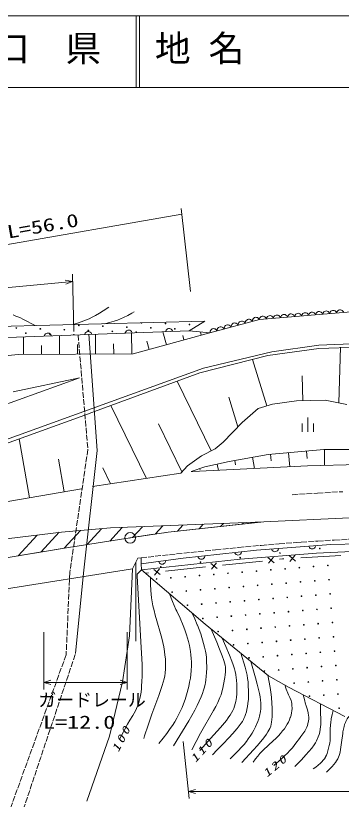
# Model space of a CAD drawing. Units: millimetres, scale not verified. Extents: x -71087 to 568913, y -90349 to 269651.
# Drawn here: x 239838 to 285348, y 160298 to 269651 of the extents above; entities that cross this region are included whole.
import ezdxf
from ezdxf.enums import TextEntityAlignment as Align

# ---------------------------------------------------------------- set-up
doc = ezdxf.new("R2010")
doc.units = ezdxf.units.MM
doc.header["$LTSCALE"] = 1000
doc.linetypes.add('CHAIN', pattern=[18.5, 12, -1.5, 3.5, -1.5])
doc.linetypes.add('USER1', pattern=[1, 0.8, -0.2])
for name, color, linetype, lineweight in [('M-BGD', 7, 'Continuous', 13), ('M-BMK-LINE', 2, 'CHAIN', 13), ('M-BMK-SRVR', 3, 'Continuous', 13), ('M-STR-TXT', 7, 'Continuous', 13), ('M-TTL', 2, 'Continuous', 13), ('M-TTL-LINE', 7, 'Continuous', 13), ('M-TTL-TXT', 7, 'Continuous', 13)]:
    doc.layers.add(name, color=color, linetype=linetype, lineweight=lineweight)
doc.styles.add('ＭＳ ゴシック', font='')
doc.styles.get('ＭＳ ゴシック').set_extended_font_data('MS Gothic')

# ---------------------------------------------------------------- blocks, each defined once
blk = doc.blocks.new('BUHIN1')
at = {"color": 3, "linetype": 'Continuous', "lineweight": 13}
for radius in [750, 22.5]:
    blk.add_circle((0, 0), radius, dxfattribs=at)
blk = doc.blocks.new('BUHIN2')
at = {"color": 7, "linetype": 'Continuous', "lineweight": 13}
blk.add_lwpolyline([(0, 500), (115, 460), (212, 400), (322, 305), (382, 195), (418, 78), (418, -78), (382, -195), (322, -305), (212, -402), (115, -462), (0, -500)], dxfattribs=at)
blk = doc.blocks.new('BUHIN3')
at = {"color": 7, "linetype": 'Continuous', "lineweight": 13}
blk.add_lwpolyline([(0, -500), (115, -462.5), (212.5, -402.5), (322.5, -305), (382.5, -195), (420, -77.5), (420, 77.5), (382.5, 195), (322.5, 305), (212.5, 402.5), (115, 460), (0, 500)], dxfattribs=at)
blk = doc.blocks.new('BUHIN4')
at = {"color": 7, "linetype": 'Continuous', "lineweight": 13}
for p, q in [((400, 400), (-400, -400)), ((-400, 400), (400, -400))]:
    blk.add_line(p, q, dxfattribs=at)
blk = doc.blocks.new('BUHIN7')
at = {"color": 7, "linetype": 'Continuous', "lineweight": 13}
for p, q in [((-800, 205), (-800, -995)), ((0, 1000), (0, -1000)), ((800, 205), (800, -995))]:
    blk.add_line(p, q, dxfattribs=at)
blk = doc.blocks.new('BUHIN8')
at = {"color": 7, "linetype": 'Continuous', "lineweight": 13}
blk.add_lwpolyline([(-288, -1000), (0, 0), (285, -1000)], dxfattribs=at)

msp = doc.modelspace()

# ---------------------------------------------------------------- linework, layer by layer
at = {"layer": 'M-BGD'}
for p, q in [((290588, 228634), (273894, 227253)), ((225069, 225992), (266293, 227011)), ((266293, 227011), (264104, 225668)), ((273894, 227253), (266986, 225410)), ((264104, 225668), (224541, 224220)), ((224541, 224220), (264104, 225668)), ((256056, 222441), (256039, 225373)), ((266986, 225410), (256274, 222442)), ((260918, 223728), (260418, 225533)), ((264104, 225668), (266986, 225410)), ((265773, 225073), (265646, 225530)), ((240944, 222353), (240929, 224820)), ((245981, 222383), (245966, 225004)), ((251221, 208965), (250058, 225227)), ((251018, 222412), (251002, 225188)), ((258491, 223056), (258161, 224247)), ((263345, 224401), (263175, 225014)), ((243462, 222368), (243455, 223640)), ((248500, 222397), (248492, 223747)), ((253537, 222426), (253529, 223853)), ((275095, 222224), (282215, 223227)), ((275634, 222722), (282221, 223694)), ((282215, 223227), (289165, 223456)), ((282221, 223694), (289165, 223930)), ((284996, 215618), (285249, 223409)), ((240183, 222349), (224694, 220958)), ((256274, 222442), (240183, 222349)), ((265557, 219805), (275095, 222224)), ((266072, 220468), (275634, 222722)), ((274947, 215203), (272933, 221676)), ((219659, 203670), (266072, 220468)), ((250834, 214414), (265557, 219805)), ((203848, 202906), (248740, 219114)), ((248740, 219114), (239480, 217140)), ((279956, 215921), (279878, 219404)), ((267153, 208913), (262398, 218648)), ((270896, 212295), (269609, 216432)), ((275742, 215451), (273717, 214821)), ((279072, 215901), (275742, 215451)), ((283076, 215991), (279072, 215901)), ((286091, 215406), (283076, 215991)), ((249515, 213902), (250834, 214414)), ((258115, 205085), (253145, 215260)), ((273717, 214821), (271467, 212886)), ((220193, 203320), (249515, 213902)), ((263064, 205982), (259795, 212676)), ((271467, 212886), (268812, 210141)), ((241761, 202372), (240325, 210586)), ((268812, 210141), (267732, 209196)), ((249338, 191875), (251221, 208965)), ((267732, 209196), (265797, 208251)), ((275116, 208414), (282901, 209096)), ((280476, 208884), (280566, 207854)), ((282901, 209096), (286566, 209125)), ((282994, 209097), (283011, 206884)), ((265797, 208251), (263862, 206856)), ((269660, 207448), (275116, 208414)), ((272946, 208030), (273225, 206457)), ((275439, 208443), (275521, 207509)), ((277957, 208663), (278129, 206700)), ((246620, 203222), (245827, 207753)), ((263862, 206856), (262917, 205821)), ((264347, 206028), (266251, 206709)), ((280599, 206823), (264574, 206028)), ((266251, 206709), (269660, 207448)), ((267980, 207084), (268171, 206206)), ((270457, 207589), (270568, 206960)), ((294039, 207164), (280599, 206823)), ((262917, 205821), (250587, 203931)), ((253096, 204315), (252006, 206548)), ((264574, 206028), (264347, 206028)), ((265537, 206454), (265604, 206268)), ((249049, 203646), (205322, 196001)), ((253114, 198167), (246228, 197593)), ((251855, 198062), (249815, 195855)), ((254734, 198231), (252988, 196342)), ((274518, 199009), (253114, 198167)), ((257560, 198342), (256162, 196829)), ((260386, 198453), (259336, 197317)), ((263213, 198564), (262444, 197732)), ((266039, 198675), (265462, 198051)), ((268865, 198787), (268481, 198371)), ((271691, 198898), (271499, 198690)), ((246228, 197593), (236076, 196334)), ((242865, 197176), (240186, 194277)), ((245941, 197558), (243409, 194818)), ((248904, 197816), (246632, 195358)), ((273484, 195089), (283880, 195846)), ((283880, 195846), (293759, 196125)), ((263247, 193934), (273484, 195089)), ((281889, 194651), (271213, 193814)), ((281889, 194651), (271213, 193814)), ((291767, 195089), (281889, 194651)), ((291767, 195089), (281889, 194651)), ((256179, 192482), (256909, 193960)), ((256909, 193960), (257362, 193998)), ((257391, 193137), (257362, 193998)), ((257391, 193137), (263247, 193934)), ((271213, 193814), (257431, 192301)), ((271213, 193814), (257431, 192301)), ((276702, 193795), (277137, 193840)), ((277137, 193840), (277304, 193850)), ((279700, 193997), (285289, 194338)), ((232932, 188770), (256179, 192482)), ((256179, 192482), (255743, 183124)), ((256626, 193388), (256626, 182383)), ((257431, 192301), (257391, 193137)), ((260788, 192139), (266358, 192718)), ((268745, 192967), (274315, 193546)), ((248201, 180644), (249338, 191875)), ((257431, 192301), (256817, 191729)), ((257431, 192301), (257431, 192311)), ((257431, 192301), (266298, 184733)), ((257965, 191845), (258401, 191890)), ((266298, 184733), (275188, 177549)), ((255743, 183124), (254748, 176714)), ((275188, 177549), (277979, 175947)), ((254748, 176714), (252943, 169121)), ((277979, 175947), (285835, 171833)), ((252943, 169121), (249768, 160034))]:
    msp.add_line(p, q, dxfattribs=at)
at = {"layer": 'M-BGD', "linetype": 'USER1'}
for p, q in [((248564, 225099), (249929, 209124)), ((249929, 209124), (247409, 191957)), ((247409, 191957), (246897, 180470)), ((246897, 180470), (239047, 158868)), ((240907, 158882), (248201, 180644))]:
    msp.add_line(p, q, dxfattribs=at)
at = {"layer": 'M-BGD', "linetype": 'CHAIN'}
for p, q in [((261160, 197597), (274518, 199009)), ((247230, 195458), (261160, 197597)), ((213681, 189833), (247230, 195458))]:
    msp.add_line(p, q, dxfattribs=at)
at = {"layer": 'M-BGD'}
for points in [[(247852, 226555), (248605, 226798), (249350, 227058), (250096, 227364), (250535, 227574), (250974, 227808), (251535, 228133), (252087, 228477), (252852, 228975)], [(239486, 227891), (239877, 227741), (240409, 227516), (240942, 227268), (242575, 226425)], [(252265, 226664), (252935, 226834), (253598, 227022), (254061, 227178), (254487, 227346), (254905, 227534), (255496, 227828), (256080, 228140), (256415, 228324)], [(254345, 168676), (254898, 169723), (255469, 170763), (255801, 171334), (256200, 171996), (256581, 172667), (256877, 173296), (257001, 173630), (257107, 173972), (257207, 174368), (257288, 174771), (257363, 175258), (257419, 175760), (257446, 176081), (257488, 176763), (257510, 177444), (257513, 178263), (257496, 179091), (257383, 181461), (257107, 186438), (256834, 191430), (256817, 191729)], [(258659, 191253), (258683, 190343), (258728, 189435), (258831, 188395), (258916, 187853), (259021, 187314), (259171, 186661), (259343, 186002), (259566, 185223), (260100, 183420), (260265, 182793), (260411, 182162), (260531, 181554), (260633, 180932), (260701, 180415), (260755, 179896), (260788, 179375), (260798, 178945), (260787, 178506), (260734, 177912), (260672, 177519), (260588, 177120), (260464, 176647), (260319, 176169), (259833, 174807), (258865, 172169), (258351, 170666), (257856, 169154), (257730, 168764)], [(261319, 188982), (261763, 187890), (262226, 186805), (262337, 186558), (262803, 185554), (263250, 184543), (263338, 184322), (263530, 183799), (263703, 183268), (263973, 182318), (264107, 181767), (264224, 181201), (264273, 180916), (264336, 180441), (264379, 179962), (264403, 179473), (264407, 178982), (264373, 178212), (264321, 177705), (264248, 177191), (264146, 176631), (264023, 176064), (263706, 174873), (263507, 174243), (263289, 173621), (263094, 173120), (262880, 172627), (262838, 172536), (262608, 172072), (262360, 171616), (262064, 171117), (261745, 170620), (261435, 170166), (260954, 169502), (260452, 168843), (259866, 168096)], [(264490, 186277), (264859, 185480), (265214, 184666), (265248, 184583), (265479, 183989), (265691, 183387), (266103, 182041), (266243, 181510), (266367, 180965), (266445, 180524), (266493, 180099), (266521, 179671), (266530, 178601), (266510, 178010), (266470, 177421), (266422, 176985), (266353, 176542), (266316, 176357), (266218, 175950), (266097, 175538), (265938, 175075), (265760, 174618), (265483, 173985), (265187, 173372), (264869, 172760), (264030, 171272), (261915, 167746)], [(264436, 167212), (265675, 169520), (267492, 172682), (267802, 173252), (268095, 173832), (268389, 174498), (268534, 174899), (268663, 175317), (268792, 175808), (268903, 176316), (269073, 177276), (269131, 177684), (269170, 178091), (269172, 178477), (269149, 178742), (269105, 179015), (269028, 179345), (268928, 179681), (268710, 180300), (268335, 181269), (267941, 182232), (267175, 184024)], [(268705, 182788), (269225, 181601), (269730, 180395), (270051, 179574), (270242, 179046), (270414, 178513), (270519, 178128), (270605, 177730), (270613, 177691), (270671, 177309), (270710, 176913), (270738, 176385), (270746, 175844), (270745, 175511), (270733, 175021), (270702, 174524), (270613, 173926), (270534, 173617), (270436, 173312), (270311, 172995), (270164, 172675), (269989, 172346), (269792, 172019), (269787, 172010), (269546, 171655), (269284, 171303), (268466, 170326), (267080, 168765), (265673, 167211), (265592, 167122)], [(271292, 180698), (271895, 178722), (272040, 178173), (272169, 177610), (272248, 177170), (272308, 176715), (272349, 176247), (272385, 175346), (272380, 174799), (272354, 174253), (272303, 173686), (272243, 173265), (272162, 172838), (272075, 172486), (271970, 172140), (271861, 171850), (271731, 171560), (271677, 171453), (271519, 171177), (271338, 170902), (271068, 170540), (270776, 170181), (270724, 170119), (270177, 169489), (269611, 168867), (268811, 168028), (267999, 167203), (267321, 166526)], [(272717, 179546), (273337, 177252), (273588, 176357), (273819, 175457), (273909, 175047), (273991, 174604), (274054, 174148), (274088, 173770), (274100, 173390), (274099, 173250), (274082, 172912), (274043, 172564), (273909, 171889), (273802, 171525), (273676, 171168), (273337, 170392), (273118, 169965), (272876, 169540), (272617, 169125), (272341, 168721), (272085, 168377), (271754, 167966), (271401, 167560), (270918, 167042), (270413, 166530), (269798, 165927)], [(275085, 177632), (275406, 175918), (275502, 175246), (275578, 174572), (275651, 173658), (275682, 173044), (275694, 172428), (275678, 171807), (275652, 171434), (275604, 171053), (275551, 170777), (275478, 170507), (275352, 170174), (275231, 169937), (275086, 169700), (274889, 169412), (274502, 168885), (274101, 168372), (273602, 167772), (273088, 167185), (271459, 165437)], [(277442, 176255), (277644, 175681), (277869, 175104), (277965, 174883), (278151, 174485), (278318, 174082), (278373, 173903), (278421, 173680), (278449, 173453), (278455, 172951), (278429, 172651), (278383, 172355), (278316, 172053), (278226, 171746), (278210, 171698), (278088, 171380), (277948, 171071), (277791, 170771), (277611, 170473), (277389, 170152), (277146, 169836), (276855, 169494), (276549, 169165), (276223, 168840), (275266, 167968), (274328, 167085), (273963, 166690), (273661, 166320), (273374, 165937), (273038, 165465)], [(280035, 174870), (280187, 174216), (280358, 173569), (280389, 173464), (280553, 172943), (280697, 172415), (280719, 172308), (280761, 172039), (280783, 171766), (280784, 171504), (280765, 171243), (280686, 170821), (280612, 170586), (280519, 170357), (280386, 170091), (280233, 169832), (279966, 169437), (279674, 169043), (279497, 168807), (279009, 168142), (278505, 167491), (278473, 167453), (278166, 167102), (277837, 166757), (277414, 166348), (276975, 165952), (275897, 165041)], [(282446, 173608), (282426, 172979), (282427, 172350), (282429, 172270), (282469, 171563), (282489, 170857), (282484, 170718), (282457, 170402), (282409, 170077), (282320, 169657), (282232, 169328), (282122, 168996), (281885, 168459), (281727, 168183), (281546, 167908), (281204, 167452), (280811, 166972), (280396, 166498), (279778, 165831), (279138, 165172), (278836, 164866)], [(284226, 172675), (284076, 172115), (283946, 171551), (283927, 171453), (283863, 171060), (283819, 170654), (283790, 170147), (283788, 169330), (283766, 168516), (283763, 168486), (283721, 168141), (283658, 167797), (283573, 167425), (283475, 167064), (283359, 166711), (283258, 166462), (283139, 166223), (283110, 166172), (282978, 165966), (282824, 165763), (282627, 165541), (282413, 165332), (282100, 165060), (281761, 164793), (281422, 164539)], [(286373, 171864), (286165, 171512), (285971, 171144), (285914, 171018), (285811, 170750), (285727, 170474), (285637, 170095), (285567, 169711), (285533, 169493), (285369, 168241), (285233, 167234), (285171, 166898), (285087, 166559), (285043, 166417), (284950, 166179), (284836, 165941), (284688, 165686), (284522, 165440), (284301, 165155), (284055, 164872), (283273, 164076)]]:
    msp.add_lwpolyline(points, dxfattribs=at)
at = {"layer": 'M-BGD', "linetype": 'USER1'}
for points in [[(278496, 202810), (282031, 203027), (285567, 203225)], [(257362, 193998), (262323, 194537), (267295, 195063), (267773, 195113), (270967, 195433), (274162, 195734), (276643, 195949), (279125, 196144), (279743, 196189), (282047, 196344), (284363, 196479), (286809, 196601)]]:
    msp.add_lwpolyline(points, dxfattribs=at)
at = {"layer": 'M-BGD'}
for centre in [(248674, 226429), (252026, 226313), (260765, 226680), (264117, 226564), (239936, 226061), (241253, 225344), (243288, 225945), (244605, 225228), (246640, 225829), (249992, 225712), (253344, 225596), (255379, 226196), (256696, 225479), (258731, 226080), (262083, 225963), (276770, 194664), (282323, 195305), (271217, 194023), (260110, 192742), (265663, 193382), (277480, 192467), (279474, 192625), (281468, 192782), (283462, 192940), (263524, 191364), (265518, 191521), (267512, 191679), (269505, 191837), (271499, 191994), (273493, 192152), (275487, 192310), (259536, 191049), (261530, 191206), (275644, 190316), (277638, 190473), (279632, 190631), (281626, 190789), (283619, 190946), (261688, 189212), (263682, 189370), (265675, 189528), (267669, 189685), (269663, 189843), (271657, 190001), (273651, 190158), (273808, 188164), (275802, 188322), (277796, 188480), (279790, 188637), (281783, 188795), (283777, 188953), (263839, 187376), (265833, 187534), (267827, 187691), (269821, 187849), (271814, 188007), (283935, 186959), (269978, 185855), (271972, 186013), (273966, 186171), (275960, 186328), (277953, 186486), (279947, 186643), (281941, 186801), (265991, 185540), (267984, 185698), (282099, 184807), (284092, 184965), (268142, 183704), (270136, 183862), (272130, 184019), (274123, 184177), (276117, 184334), (278111, 184492), (280105, 184650), (280262, 182656), (282256, 182814), (284250, 182971), (270294, 181868), (272287, 182025), (274281, 182183), (276275, 182341), (278269, 182498), (278426, 180505), (280420, 180662), (282414, 180820), (284408, 180977), (272445, 180032), (274439, 180189), (276432, 180347), (276590, 178353), (278584, 178511), (280578, 178668), (282571, 178826), (284565, 178984), (274596, 178195), (278742, 176517), (280735, 176675), (282729, 176832), (284723, 176990), (284880, 174996), (280893, 174681), (282887, 174838), (285038, 173002)]:
    msp.add_circle(centre, 50, dxfattribs=at)
for centre, start, end in [((257413, 226797), 187.26371, 355.56641), ((247957, 225112), 318.19868, 225.99327)]:
    msp.add_arc(centre, 50, start, end, dxfattribs=at)
at = {"layer": 'M-BMK-LINE'}
msp.add_line((274518, 199009), (293375, 199879), dxfattribs=at)
at = {"layer": 'M-BMK-LINE', "linetype": 'Continuous'}
for p, q in [((261160, 197597), (274518, 199009)), ((255835, 196779), (261160, 197597)), ((247230, 195458), (255835, 196779)), ((213681, 189833), (247230, 195458))]:
    msp.add_line(p, q, dxfattribs=at)
at = {"layer": 'M-STR-TXT'}
for p, q in [((206379, 232118), (263042, 241972)), ((262955, 242741), (264261, 231160)), ((247774, 233583), (247970, 225585)), ((247799, 232543), (74344, 216595)), ((243774, 183622), (243774, 175622)), ((255442, 183622), (255442, 175622)), ((243774, 176622), (255442, 176622)), ((263239, 168366), (264090, 160411)), ((369408, 161406), (263984, 161406))]:
    msp.add_line(p, q, dxfattribs=at)
at = {"layer": 'M-TTL'}
msp.add_line((568913, 269651), (-71087, 269651), dxfattribs=at)
at = {"layer": 'M-TTL-LINE'}
for p, q in [((256663, 269651), (256663, 259651)), ((257163, 269651), (257163, 259651)), ((-71087, 259651), (568913, 259651))]:
    msp.add_line(p, q, dxfattribs=at)

# ---------------------------------------------------------------- block references
at = {"layer": 'M-BGD'}
for p, xscale, yscale, rotation in [((284205, 228106), 0.9853552, 0.9853552, 94.72571), ((285187, 228187), 0.9853552, 0.9853552, 94.72571), ((273400, 227122), 1.021354, 1.021354, 104.94482), ((274385, 227294), 0.9853552, 0.9853552, 94.72571), ((275367, 227375), 0.9853552, 0.9853552, 94.72571), ((276349, 227456), 0.9853552, 0.9853552, 94.72571), ((277331, 227538), 0.9853552, 0.9853552, 94.72571), ((278313, 227619), 0.9853552, 0.9853552, 94.72571), ((279295, 227700), 0.9853552, 0.9853552, 94.72571), ((280277, 227781), 0.9853552, 0.9853552, 94.72571), ((281259, 227862), 0.9853552, 0.9853552, 94.72571), ((282241, 227943), 0.9853552, 0.9853552, 94.72571), ((283223, 228025), 0.9853552, 0.9853552, 94.72571), ((269453, 226068), 1.021354, 1.021354, 104.94482), ((270440, 226332), 1.021354, 1.021354, 104.94482), ((271427, 226595), 1.021354, 1.021354, 104.94482), ((272414, 226858), 1.021354, 1.021354, 104.94482), ((267480, 225541), 1.021354, 1.021354, 104.94482), ((268466, 225805), 1.021354, 1.021354, 104.94482)]:
    msp.add_blockref('BUHIN3', p, dxfattribs=dict(at, xscale=xscale, yscale=yscale, rotation=rotation))
for name, p, rotation in [('BUHIN2', (244322, 224944), 92.09595), ('BUHIN2', (249974, 225151), 92.09595), ('BUHIN2', (255626, 225357), 92.09595), ('BUHIN2', (261278, 225564), 92.09595), ('BUHIN2', (270925, 194800), 276.43805), ('BUHIN2', (276083, 195278), 274.16361), ('BUHIN2', (281281, 195657), 274.16361), ('BUHIN2', (260319, 193536), 277.74777), ('BUHIN2', (265806, 194223), 276.43805), ('BUHIN4', (275508, 193671), 275.94157), ('BUHIN4', (278502, 193924), 273.49464), ('BUHIN4', (267551, 192843), 275.94157), ('BUHIN4', (259594, 192014), 275.94157)]:
    msp.add_blockref(name, p, dxfattribs=dict(at, rotation=rotation))
msp.add_blockref('BUHIN7', (280668, 212556), dxfattribs=at)
at = {"layer": 'M-BMK-SRVR'}
msp.add_blockref('BUHIN1', (255835, 196779), dxfattribs=at)
at = {"layer": 'M-STR-TXT'}
for p, rotation in [((247799, 232543), 275.25337), ((243774, 176622), 90), ((255442, 176622), 270), ((263984, 161406), 90)]:
    msp.add_blockref('BUHIN8', p, dxfattribs=dict(at, rotation=rotation))

# ---------------------------------------------------------------- texts
at = {"layer": 'M-BGD', "char_height": 1100, "attachment_point": 7, "style": 'ＭＳ ゴシック'}
for s, insert, rotation in [('\\T1.33;\\W1.35;\\Q15;100', (254199, 166781), 62.4), ('\\T1.33;\\W1.35;\\Q15;110', (264975, 165327), 47.8), ('\\T1.33;\\W1.35;\\Q15;120', (274967, 163297), 39.7)]:
    msp.add_mtext(s, dxfattribs=dict(at, insert=insert, rotation=rotation))
at = {"layer": 'M-STR-TXT', "style": 'ＭＳ ゴシック', "width": 1.35}
msp.add_text('L=56.0', height=1833, rotation=9.9, dxfattribs=at).set_placement((238898, 238001), align=Align.BOTTOM_LEFT)
at = {"layer": 'M-STR-TXT', "style": 'ＭＳ ゴシック'}
msp.add_text('ガードレール', height=1833, dxfattribs=at).set_placement((243010, 172708), align=Align.BOTTOM_LEFT)
at = {"layer": 'M-STR-TXT', "style": 'ＭＳ ゴシック', "width": 1.35}
msp.add_text('L=12.0', height=1833, dxfattribs=at).set_placement((243665, 169599), align=Align.BOTTOM_LEFT)
at = {"layer": 'M-TTL-TXT', "style": 'ＭＳ ゴシック'}
for s, p in [('山\u3000口\u3000県', (226788, 262151)), ('地 名', (259292, 262151))]:
    msp.add_text(s, height=3666, dxfattribs=at).set_placement(p, align=Align.BOTTOM_LEFT)

doc.saveas('drawing.dxf')
